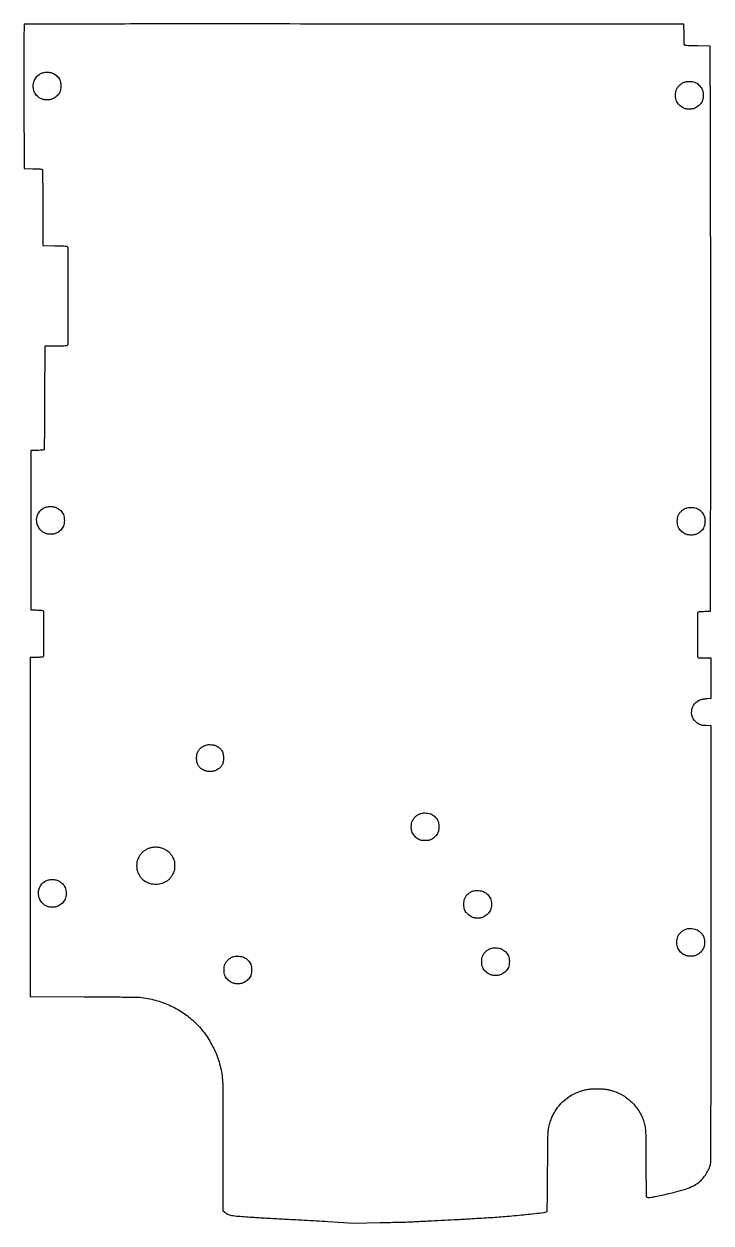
# Model space of a CAD drawing. Extents: x 0 to 1571, y 0 to 2739.
import ezdxf

# ---------------------------------------------------------------- set-up
doc = ezdxf.new("R2010")
doc.units = 0

msp = doc.modelspace()

# ---------------------------------------------------------------- linework, layer by layer
for points in [[(0.462118, 2737.75066, 0.090745), (0.267407, 2736.695092, 0.000023), (0.201633, 2688.692381, 0.00045), (0.179016, 2635.471294, 0.000273), (0.24325, 2572.5), (0.5, 2408.5), (20.64446, 2408.229631, -0.003025), (30.619267, 2408.03538, -0.012363), (36.670015, 2407.731089, -0.013825), (40.641527, 2407.322095, -0.18916), (41.888877, 2406.633895, -0.17033), (42.460379, 2405.093659, -0.000607), (42.79026, 2385.300359, -0.002414), (43.068474, 2359.10943, -0.000709), (43.244417, 2318.904265), (43.5, 2232.5), (70.417598, 2232.233351, -0.002676), (82.330879, 2232.051562, -0.006983), (90.892709, 2231.7554, -0.004117), (97.34141, 2231.388862, -0.158229), (98.667598, 2230.860906, -0.222992), (100.126064, 2227.757025, -0.000114), (100.151812, 2117.500588, -0.000114), (100.127458, 2007.244132, -0.222996), (98.669031, 2004.140283, -0.156862), (97.367425, 2003.618087, -0.004528), (91.342677, 2003.248359, -0.007424), (83.370197, 2002.950137, -0.002949), (72.419031, 2002.767839), (47.5, 2002.5), (47.245852, 1885.097466, -0.000513), (47.070811, 1830.237732, -0.00179), (46.79476, 1794.832179, -0.00034), (46.47047, 1767.936551, -0.171654), (45.895115, 1766.373622, -0.177169), (44.767573, 1765.716948, -0.018894), (41.714449, 1765.29015, -0.015895), (37.157767, 1764.973778, -0.004671), (30.149263, 1764.776156), (15.5, 1764.5), (15.5, 1582.5), (15.5, 1400.5), (28.934054, 1400.219693, -0.006736), (34.379176, 1400.032664, -0.011244), (38.953197, 1399.71061, -0.00795), (42.612244, 1399.311374, -0.142999), (43.684054, 1398.847248, -0.222578), (45.087547, 1395.866484, -0.000513), (45.138192, 1345.999562, -0.000513), (45.086528, 1296.132669, -0.222572), (43.682975, 1293.151856, -0.143943), (42.596064, 1292.683576, -0.007782), (38.838179, 1292.286333, -0.011028), (34.115972, 1291.966153, -0.006398), (28.432975, 1291.779411), (14.5, 1291.5), (14.5, 904.5), (14.5, 517.5), (138, 516.866914, -0.000617), (190.007918, 516.53616, -0.001296), (230.41619, 516.1246, -0.000596), (262.740251, 515.673055, -0.03069), (269, 515.193118, -0.016244), (287.728783, 511.971149, -0.020106), (304.904686, 507.712234, -0.02091), (321.097117, 502.254846, -0.020564), (336.869286, 495.436995, -0.018076), (352.234667, 487.334142, -0.020542), (366.314756, 478.457352, -0.020872), (379.420206, 468.590889, -0.019949), (391.86399, 457.522822, -0.022975), (404.119433, 444.576958, -0.022786), (415.171157, 430.526575, -0.022275), (425.122868, 415.216961, -0.019878), (434.084698, 398.5, -0.021677), (441.685455, 380.964425, -0.024132), (447.440335, 363.446214, -0.024131), (451.480572, 345.454357, -0.021672), (453.945211, 326.5, -0.019108), (454.40892, 316.797187, -0.0007), (454.709037, 279.942693, -0.001136), (454.920226, 232.722101, -0.000532), (454.989683, 171.618421), (455, 28.736842), (459.257736, 24.479106, 0.092679), (465.730727, 20.045296, 0.06154), (474.371745, 17.440208, 0.023836), (489.413492, 15.592488, 0.002319), (526, 13.029954, 0.001241), (540.454852, 12.120911, 0.000597), (558.996875, 11.023222, 0.000591), (578.341986, 9.924105, 0.000847), (595.5, 8.998748, -0.000702), (614.62423, 7.972909, -0.000285), (640.66144, 6.524713, -0.000282), (668.657108, 4.935731, -0.000359), (694.475116, 3.437119), (754.450232, -0.087405), (814.475116, 0.952175, 0.000615), (837.9799, 1.388168, 0.000868), (858.92394, 1.838778, 0.000497), (876.601896, 2.267383, 0.012187), (881.5, 2.510564, -0.005456), (886.124388, 2.8026, -0.000384), (899.075, 3.468682, -0.000543), (914.519928, 4.234347, -0.000409), (931.5, 5.043701, 0.001044), (961.270984, 6.500632, 0.001063), (990.860211, 8.073681, 0.000899), (1024.477016, 9.993138, 0.000449), (1067, 12.536153, 0.006405), (1104.536477, 15.297794, 0.004459), (1146.834636, 19.335421, 0.001474), (1188.175823, 23.777345, 0.096595), (1195, 25.90758, 0.267363), (1195.941927, 27.433182, 0.002108), (1196.335557, 42.336769, 0.003617), (1196.689306, 65.987314, 0.000436), (1197.046336, 118.108823, -0.000362), (1197.439641, 176.796568, -0.004831), (1197.808289, 198.370268, -0.013183), (1198.445637, 210.359049, -0.038135), (1199.733908, 218.565628, -0.016274), (1203.031965, 230.743159, -0.026078), (1206.71494, 240.858638, -0.027292), (1211.296243, 250.201798, -0.020252), (1217.316463, 260, -0.043963), (1228.128399, 273.388717, -0.040223), (1241.420447, 285.122272, -0.04009), (1256.467674, 294.612015, -0.042962), (1272.5, 301.327219, -0.014604), (1281.877376, 304.039736, -0.029175), (1289.450305, 305.527876, -0.025372), (1297.793971, 306.238529, -0.008559), (1310, 306.447481, -0.008559), (1322.206029, 306.238529, -0.025372), (1330.549695, 305.527876, -0.029175), (1338.122624, 304.039736, -0.014604), (1347.5, 301.327219, -0.059985), (1369.779859, 291.092746, -0.056585), (1389.480237, 275.692797, -0.056545), (1405.238872, 256.256751, -0.059726), (1415.901561, 234.127207, -0.030198), (1419.192144, 222.205876, -0.037268), (1420.736928, 210.784657, -0.012974), (1421.35756, 192.533635, -0.000768), (1421.717823, 137.205224), (1422.102438, 59.910449), (1424.414516, 58.856995, 0.122221), (1427.495614, 58.282662, 0.020422), (1433.528561, 58.886656, 0.014125), (1442.746501, 60.458251, 0.003357), (1458, 63.611195, 0.008084), (1489.580872, 70.896263, 0.020677), (1512.1088, 77.477518, 0.028445), (1528.701781, 84.152143, 0.052737), (1541.104961, 91.666463, 0.045592), (1549.626153, 99.465845, 0.033495), (1557.598318, 109.497331, 0.033304), (1564.214717, 120.586352, 0.043032), (1568.668476, 131.565659, 0.073477), (1569.928695, 139.756114, 0.000588), (1570.246109, 205.850055, 0.000849), (1570.462982, 318.223819, 0.000058), (1570.5, 636.5), (1570.5, 1135.5), (1559.457197, 1136.031278, -0.008045), (1553.306292, 1136.426485, -0.028627), (1549.396649, 1136.967441, -0.038788), (1546.22647, 1137.852551, -0.026309), (1542.775594, 1139.321363, -0.153453), (1530.004786, 1151.448355, -0.148305), (1526.248786, 1168.877423, -0.147328), (1532.803749, 1185.54198, -0.151113), (1547.413646, 1195.613041, -0.026556), (1549.983275, 1196.270472, -0.009917), (1553.649633, 1196.928331, -0.009793), (1557.681389, 1197.488777, -0.011699), (1561.5, 1197.853184), (1570.5, 1198.5), (1570.5, 1244.5), (1570.5, 1290.5), (1556.738504, 1290.137096, -0.00501), (1550.183856, 1290.029957, -0.015869), (1545.797216, 1290.141454, -0.019608), (1542.805519, 1290.430622, -0.140197), (1541.488504, 1291.009541, -0.20904), (1540.605425, 1292.765677, -0.006358), (1540.263286, 1301.092356, -0.006258), (1540.047771, 1314.7022, -0.000829), (1540, 1343.5, -0.000968), (1540.051905, 1370.30955, -0.005315), (1540.261746, 1384.777543, -0.003547), (1540.569904, 1394.336509, -0.212816), (1541.315946, 1395.847248, -0.142999), (1542.387756, 1396.311374, -0.00795), (1546.046803, 1396.71061, -0.011244), (1550.620824, 1397.032664, -0.006736), (1556.065946, 1397.219693), (1569.5, 1397.5), (1569.727061, 1858, 0.000158), (1569.760589, 2047.871094, 0.000159), (1569.673849, 2237.571875, 0.000155), (1569.494401, 2403.07194, 0.000634), (1569.227061, 2503.5), (1568.5, 2688.5), (1540.083357, 2688.765856, -0.002539), (1527.573298, 2688.946443, -0.006529), (1518.533626, 2689.240986, -0.003577), (1511.666309, 2689.603808, -0.15953), (1510.351202, 2690.123491, -0.194947), (1509.65703, 2691.415554, -0.011005), (1509.25942, 2696.030967, -0.010669), (1508.960177, 2703.052705, -0.002481), (1508.767845, 2714.857635), (1508.5, 2738.5), (754.718869, 2738.75066, 0.000063), (362.247428, 2738.831707, 0.000352), (151.795019, 2738.700665, 0.000013), (1.543567, 2738.497502, 0.310984)], [(67.556488, 2625.516165, -0.047409), (72.018533, 2622.781932, -0.04041), (76.150343, 2619.119259, -0.040067), (79.674171, 2614.802831, -0.044487), (82.326972, 2610.122405, -0.070333), (84.005816, 2604.419356, -0.03648), (84.547855, 2597, -0.03648), (84.005816, 2589.580644, -0.070333), (82.326972, 2583.877595, -0.044881), (79.634245, 2579.135423, -0.041336), (76.071206, 2574.807362, -0.041285), (71.839863, 2571.119356, -0.044501), (67.160544, 2568.279782, -0.022092), (63.793395, 2566.807061, -0.043601), (60.991059, 2565.998245, -0.03679), (57.796889, 2565.612142, -0.011687), (53, 2565.5, -0.011687), (48.203111, 2565.612142, -0.03679), (45.008941, 2565.998245, -0.043601), (42.206605, 2566.807061, -0.022092), (38.839456, 2568.279782, -0.132252), (26.570438, 2579.028931, -0.129062), (21.213284, 2594.585408, -0.12867), (24.181212, 2610.80427, -0.131056), (34.703808, 2623.359437, -0.075929), (42.009576, 2626.98865, -0.061058), (50.639096, 2628.626089, -0.060326), (59.517685, 2628.137703, -0.070003)], [(1535.556488, 2604.516165, -0.047365), (1540.009497, 2601.788006, -0.040234), (1544.13939, 2598.130909, -0.039814), (1547.673356, 2593.814259, -0.043798), (1550.352904, 2589.122405, -0.032594), (1551.387104, 2586.425625, -0.035089), (1552.031935, 2583.682532, -0.028202), (1552.374721, 2580.409302, -0.011989), (1552.480464, 2576, -0.011989), (1552.374721, 2571.590698, -0.028202), (1552.031935, 2568.317468, -0.035089), (1551.387104, 2565.574375, -0.032594), (1550.352904, 2562.877595, -0.04419), (1547.633071, 2558.123833, -0.041079), (1544.059934, 2553.795569, -0.041115), (1539.830729, 2550.113255, -0.044457), (1535.160544, 2547.279782, -0.022092), (1531.793395, 2545.807061, -0.043601), (1528.991059, 2544.998245, -0.03679), (1525.796889, 2544.612142, -0.011687), (1521, 2544.5, -0.011687), (1516.203111, 2544.612142, -0.03679), (1513.008941, 2544.998245, -0.043601), (1510.206605, 2545.807061, -0.022092), (1506.839456, 2547.279782, -0.044501), (1502.160137, 2550.119356, -0.041285), (1497.928794, 2553.807362, -0.041336), (1494.365755, 2558.135423, -0.044881), (1491.673028, 2562.877595, -0.070365), (1490.00054, 2568.560403, -0.036145), (1489.454589, 2575.97812, -0.036151), (1489.982146, 2583.389746, -0.071008), (1491.641356, 2589.050805, -0.052374), (1495.204208, 2595.110261, -0.054837), (1499.900539, 2600.19455, -0.055243), (1505.555651, 2604.105953, -0.054637), (1511.950561, 2606.701535, -0.055643), (1517.455771, 2607.619541, -0.03661), (1523.883596, 2607.496585, -0.036537), (1530.246074, 2606.434817, -0.054207)], [(75.556488, 1633.516165, -0.047409), (80.018533, 1630.781932, -0.04041), (84.150343, 1627.119259, -0.040067), (87.674171, 1622.802831, -0.044487), (90.326972, 1618.122405, -0.070333), (92.005816, 1612.419356, -0.03648), (92.547855, 1605, -0.03648), (92.005816, 1597.580644, -0.070333), (90.326972, 1591.877595, -0.044881), (87.634245, 1587.135423, -0.041336), (84.071206, 1582.807362, -0.041285), (79.839863, 1579.119356, -0.044501), (75.160544, 1576.279782, -0.022092), (71.793395, 1574.807061, -0.043601), (68.991059, 1573.998245, -0.03679), (65.796889, 1573.612142, -0.011687), (61, 1573.5, -0.011687), (56.203111, 1573.612142, -0.03679), (53.008941, 1573.998245, -0.043601), (50.206605, 1574.807061, -0.022092), (46.839456, 1576.279782, -0.132252), (34.570438, 1587.028931, -0.129062), (29.213284, 1602.585408, -0.12867), (32.181212, 1618.80427, -0.131056), (42.703808, 1631.359437, -0.075929), (50.009576, 1634.98865, -0.061058), (58.639096, 1636.626089, -0.060326), (67.517685, 1636.137703, -0.070003)], [(1539.556488, 1631.516165, -0.047365), (1544.009497, 1628.788006, -0.040234), (1548.13939, 1625.130909, -0.039814), (1551.673356, 1620.814259, -0.043798), (1554.352904, 1616.122405, -0.032594), (1555.387104, 1613.425625, -0.035089), (1556.031935, 1610.682532, -0.028202), (1556.374721, 1607.409302, -0.011989), (1556.480464, 1603, -0.011989), (1556.374721, 1598.590698, -0.028202), (1556.031935, 1595.317468, -0.035089), (1555.387104, 1592.574375, -0.032594), (1554.352904, 1589.877595, -0.04419), (1551.633071, 1585.123833, -0.041079), (1548.059934, 1580.795569, -0.041115), (1543.830729, 1577.113255, -0.044457), (1539.160544, 1574.279782, -0.022092), (1535.793395, 1572.807061, -0.043601), (1532.991059, 1571.998245, -0.03679), (1529.796889, 1571.612142, -0.011687), (1525, 1571.5, -0.011687), (1520.203111, 1571.612142, -0.03679), (1517.008941, 1571.998245, -0.043601), (1514.206605, 1572.807061, -0.022092), (1510.839456, 1574.279782, -0.044501), (1506.160137, 1577.119356, -0.041285), (1501.928794, 1580.807362, -0.041336), (1498.365755, 1585.135423, -0.044881), (1495.673028, 1589.877595, -0.070365), (1494.00054, 1595.560403, -0.036145), (1493.454589, 1602.97812, -0.036151), (1493.982146, 1610.389746, -0.071008), (1495.641356, 1616.050805, -0.052374), (1499.204208, 1622.110261, -0.054837), (1503.900539, 1627.19455, -0.055243), (1509.555651, 1631.105953, -0.054637), (1515.950561, 1633.701535, -0.055643), (1521.455771, 1634.619541, -0.03661), (1527.883596, 1634.496585, -0.036537), (1534.246074, 1633.434817, -0.054207)], [(441.113794, 1088.858664, -0.060395), (447.952903, 1084.075253, -0.081256), (452.683428, 1078.197347, -0.078024), (455.418205, 1070.926722, -0.051054), (456.332072, 1062, -0.051041), (455.414992, 1053.039678, -0.078885), (452.668516, 1045.774589, -0.0814), (447.88448, 1039.874489, -0.058024), (440.904185, 1034.984169, -0.016384), (436.919854, 1032.998024, -0.052247), (434.106765, 1032.049302, -0.045203), (430.949733, 1031.634851, -0.010047), (425.5, 1031.525329, -0.010047), (420.050267, 1031.634851, -0.045203), (416.893235, 1032.049302, -0.052247), (414.080146, 1032.998024, -0.016384), (410.095815, 1034.984169, -0.058024), (403.11552, 1039.874489, -0.0814), (398.331484, 1045.774589, -0.078885), (395.585008, 1053.039678, -0.051041), (394.667928, 1062, -0.05102), (395.557434, 1070.694469, -0.073549), (398.209961, 1077.944496, -0.077998), (402.699634, 1083.81069, -0.066063), (409.015155, 1088.414758, -0.021178), (413.954283, 1090.835116, -0.04905), (417.875185, 1092.113932, -0.048009), (422.021106, 1092.619355, -0.019543), (427.709609, 1092.541332, -0.018071), (431.644665, 1092.190445, -0.035778), (434.717018, 1091.578522, -0.036279), (437.643302, 1090.541247, -0.019132)], [(931.556488, 933.516165, -0.047409), (936.018533, 930.781932, -0.04041), (940.150343, 927.119259, -0.040067), (943.674171, 922.802831, -0.044487), (946.326972, 918.122405, -0.032776), (947.342663, 915.433743, -0.034228), (947.980835, 912.673853, -0.027629), (948.322634, 909.385267, -0.01208), (948.428601, 905, -0.01208), (948.322634, 900.614733, -0.027629), (947.980835, 897.326147, -0.034228), (947.342663, 894.566257, -0.032776), (946.326972, 891.877595, -0.044881), (943.634245, 887.135423, -0.041336), (940.071206, 882.807362, -0.041285), (935.839863, 879.119356, -0.044501), (931.160544, 876.279782, -0.022092), (927.793395, 874.807061, -0.043601), (924.991059, 873.998245, -0.03679), (921.796889, 873.612142, -0.011687), (917, 873.5, -0.011687), (912.203111, 873.612142, -0.03679), (909.008941, 873.998245, -0.043601), (906.206605, 874.807061, -0.022092), (902.839456, 876.279782, -0.044501), (898.160137, 879.119356, -0.041285), (893.928794, 882.807362, -0.041336), (890.365755, 887.135423, -0.044881), (887.673028, 891.877595, -0.070365), (886.00054, 897.560403, -0.036145), (885.454589, 904.97812, -0.036151), (885.982146, 912.389746, -0.071008), (887.641356, 918.050805, -0.052374), (891.204208, 924.110261, -0.054837), (895.900539, 929.19455, -0.055243), (901.555651, 933.105953, -0.054637), (907.950561, 935.701535, -0.055643), (913.455771, 936.619541, -0.03661), (919.883596, 936.496585, -0.036537), (926.246074, 935.434817, -0.054207)], [(311.200779, 857.891296, -0.042544), (316.71811, 856.237145, -0.028959), (322.665714, 853.479001, -0.029007), (328.238164, 850.061566, -0.043545), (332.616281, 846.410035, -0.034956), (334.467883, 844.293457, -0.01471), (336.664246, 841.21316, -0.01447), (338.827903, 837.770229, -0.018279), (340.616281, 834.461898, -0.012226), (342.955451, 829.422341, -0.050738), (343.973166, 826.231286, -0.044117), (344.39621, 822.698027, -0.007747), (344.5, 816, -0.007747), (344.39621, 809.301973, -0.044117), (343.973166, 805.768714, -0.050738), (342.955451, 802.577659, -0.012226), (340.616281, 797.538102, -0.030966), (336.980522, 791.201797, -0.043542), (332.935962, 786.09532, -0.045279), (328.20134, 781.914173, -0.037666), (322.5, 778.358704, -0.078111), (309.140372, 773.83633, -0.077245), (294.984348, 773.605393, -0.078207), (281.576761, 777.664401, -0.083223), (270.383719, 785.589965, -0.034956), (268.532117, 787.706543, -0.01471), (266.335754, 790.78684, -0.01447), (264.172097, 794.229771, -0.018279), (262.383719, 797.538102, -0.012226), (260.044549, 802.577659, -0.050738), (259.026834, 805.768714, -0.044117), (258.60379, 809.301973, -0.007747), (258.5, 816, -0.007747), (258.60379, 822.698027, -0.044117), (259.026834, 826.231286, -0.050738), (260.044549, 829.422341, -0.012226), (262.383719, 834.461898, -0.030688), (265.947032, 840.679942, -0.041638), (269.938263, 845.770264, -0.043574), (274.560126, 849.952598, -0.038932), (280.007872, 853.449042, -0.043204), (287.408415, 856.634103, -0.044681), (295.163737, 858.456207, -0.044547), (303.141029, 858.874808, -0.042434)], [(79.556488, 781.516165, -0.047409), (84.018533, 778.781932, -0.04041), (88.150343, 775.119259, -0.040067), (91.674171, 770.802831, -0.044487), (94.326972, 766.122405, -0.070333), (96.005816, 760.419356, -0.03648), (96.547855, 753, -0.03648), (96.005816, 745.580644, -0.070333), (94.326972, 739.877595, -0.044881), (91.634245, 735.135423, -0.041336), (88.071206, 730.807362, -0.041285), (83.839863, 727.119356, -0.044501), (79.160544, 724.279782, -0.022092), (75.793395, 722.807061, -0.043601), (72.991059, 721.998245, -0.03679), (69.796889, 721.612142, -0.011687), (65, 721.5, -0.011687), (60.203111, 721.612142, -0.03679), (57.008941, 721.998245, -0.043601), (54.206605, 722.807061, -0.022092), (50.839456, 724.279782, -0.132252), (38.570438, 735.028931, -0.129062), (33.213284, 750.585408, -0.12867), (36.181212, 766.80427, -0.131056), (46.703808, 779.359437, -0.075929), (54.009576, 782.98865, -0.061058), (62.639096, 784.626089, -0.060326), (71.517685, 784.137703, -0.070003)], [(1051.556488, 756.516165, -0.047409), (1056.018533, 753.781932, -0.04041), (1060.150343, 750.119259, -0.040067), (1063.674171, 745.802831, -0.044487), (1066.326972, 741.122405, -0.070333), (1068.005816, 735.419356, -0.03648), (1068.547855, 728, -0.03648), (1068.005816, 720.580644, -0.070333), (1066.326972, 714.877595, -0.044881), (1063.634245, 710.135423, -0.041336), (1060.071206, 705.807362, -0.041285), (1055.839863, 702.119356, -0.044501), (1051.160544, 699.279782, -0.022092), (1047.793395, 697.807061, -0.043601), (1044.991059, 696.998245, -0.03679), (1041.796889, 696.612142, -0.011687), (1037, 696.5, -0.011687), (1032.203111, 696.612142, -0.03679), (1029.008941, 696.998245, -0.043601), (1026.206605, 697.807061, -0.022092), (1022.839456, 699.279782, -0.044501), (1018.160137, 702.119356, -0.041285), (1013.928794, 705.807362, -0.041336), (1010.365755, 710.135423, -0.044881), (1007.673028, 714.877595, -0.070365), (1006.00054, 720.560403, -0.036145), (1005.454589, 727.97812, -0.036151), (1005.982146, 735.389746, -0.071008), (1007.641356, 741.050805, -0.052374), (1011.204208, 747.110261, -0.054837), (1015.900539, 752.19455, -0.055243), (1021.555651, 756.105953, -0.054637), (1027.950561, 758.701535, -0.055643), (1033.455771, 759.619541, -0.03661), (1039.883596, 759.496585, -0.036537), (1046.246074, 758.434817, -0.054207)], [(1538.556488, 669.516165, -0.047365), (1543.009497, 666.788006, -0.040234), (1547.13939, 663.130909, -0.039814), (1550.673356, 658.814259, -0.043798), (1553.352904, 654.122405, -0.032594), (1554.387104, 651.425625, -0.035089), (1555.031935, 648.682532, -0.028202), (1555.374721, 645.409302, -0.011989), (1555.480464, 641, -0.011989), (1555.374721, 636.590698, -0.028202), (1555.031935, 633.317468, -0.035089), (1554.387104, 630.574375, -0.032594), (1553.352904, 627.877595, -0.04419), (1550.633071, 623.123833, -0.041079), (1547.059934, 618.795569, -0.041115), (1542.830729, 615.113255, -0.044457), (1538.160544, 612.279782, -0.022092), (1534.793395, 610.807061, -0.043601), (1531.991059, 609.998245, -0.03679), (1528.796889, 609.612142, -0.011687), (1524, 609.5, -0.011687), (1519.203111, 609.612142, -0.03679), (1516.008941, 609.998245, -0.043601), (1513.206605, 610.807061, -0.022092), (1509.839456, 612.279782, -0.044501), (1505.160137, 615.119356, -0.041285), (1500.928794, 618.807362, -0.041336), (1497.365755, 623.135423, -0.044881), (1494.673028, 627.877595, -0.070365), (1493.00054, 633.560403, -0.036145), (1492.454589, 640.97812, -0.036151), (1492.982146, 648.389746, -0.071008), (1494.641356, 654.050805, -0.052374), (1498.204208, 660.110261, -0.054837), (1502.900539, 665.19455, -0.055243), (1508.555651, 669.105953, -0.054637), (1514.950561, 671.701535, -0.055643), (1520.455771, 672.619541, -0.03661), (1526.883596, 672.496585, -0.036537), (1533.246074, 671.434817, -0.054207)], [(503.556488, 606.516165, -0.047409), (508.018533, 603.781932, -0.04041), (512.150343, 600.119259, -0.040067), (515.674171, 595.802831, -0.044487), (518.326972, 591.122405, -0.032776), (519.342663, 588.433743, -0.034228), (519.980835, 585.673853, -0.027629), (520.322634, 582.385267, -0.01208), (520.428601, 578, -0.01208), (520.322634, 573.614733, -0.027629), (519.980835, 570.326147, -0.034228), (519.342663, 567.566257, -0.032776), (518.326972, 564.877595, -0.044881), (515.634245, 560.135423, -0.041336), (512.071206, 555.807362, -0.041285), (507.839863, 552.119356, -0.044501), (503.160544, 549.279782, -0.022092), (499.793395, 547.807061, -0.043601), (496.991059, 546.998245, -0.03679), (493.796889, 546.612142, -0.011687), (489, 546.5, -0.011687), (484.203111, 546.612142, -0.03679), (481.008941, 546.998245, -0.043601), (478.206605, 547.807061, -0.022092), (474.839456, 549.279782, -0.044501), (470.160137, 552.119356, -0.041285), (465.928794, 555.807362, -0.041336), (462.365755, 560.135423, -0.044881), (459.673028, 564.877595, -0.070365), (458.00054, 570.560403, -0.036145), (457.454589, 577.97812, -0.036151), (457.982146, 585.389746, -0.071008), (459.641356, 591.050805, -0.052374), (463.204208, 597.110261, -0.054837), (467.900539, 602.19455, -0.055243), (473.555651, 606.105953, -0.054637), (479.950561, 608.701535, -0.055643), (485.455771, 609.619541, -0.03661), (491.883596, 609.496585, -0.036537), (498.246074, 608.434817, -0.054207)], [(1092.556488, 625.516165, -0.047409), (1097.018533, 622.781932, -0.04041), (1101.150343, 619.119259, -0.040067), (1104.674171, 614.802831, -0.044487), (1107.326972, 610.122405, -0.070333), (1109.005816, 604.419356, -0.03648), (1109.547855, 597, -0.03648), (1109.005816, 589.580644, -0.070333), (1107.326972, 583.877595, -0.044881), (1104.634245, 579.135423, -0.041336), (1101.071206, 574.807362, -0.041285), (1096.839863, 571.119356, -0.044501), (1092.160544, 568.279782, -0.022092), (1088.793395, 566.807061, -0.043601), (1085.991059, 565.998245, -0.03679), (1082.796889, 565.612142, -0.011687), (1078, 565.5, -0.011687), (1073.203111, 565.612142, -0.03679), (1070.008941, 565.998245, -0.043601), (1067.206605, 566.807061, -0.022092), (1063.839456, 568.279782, -0.044501), (1059.160137, 571.119356, -0.041285), (1054.928794, 574.807362, -0.041336), (1051.365755, 579.135423, -0.044881), (1048.673028, 583.877595, -0.070365), (1047.00054, 589.560403, -0.036145), (1046.454589, 596.97812, -0.036151), (1046.982146, 604.389746, -0.071008), (1048.641356, 610.050805, -0.052374), (1052.204208, 616.110261, -0.054837), (1056.900539, 621.19455, -0.055243), (1062.555651, 625.105953, -0.054637), (1068.950561, 627.701535, -0.055643), (1074.455771, 628.619541, -0.03661), (1080.883596, 628.496585, -0.036537), (1087.246074, 627.434817, -0.054207)]]:
    msp.add_lwpolyline(points, format="xyb", close=True)

doc.saveas('drawing.dxf')
